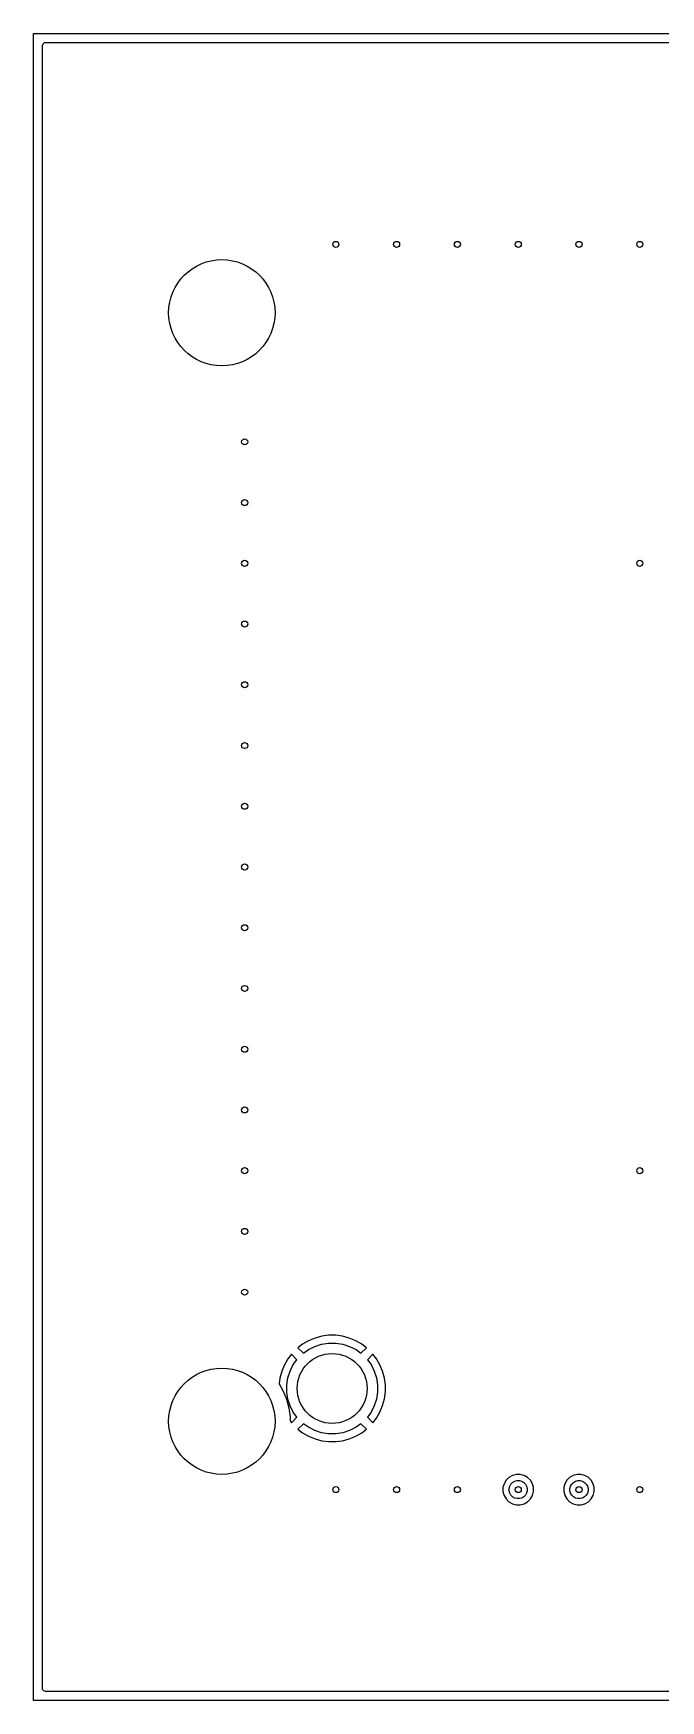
# Model space of a CAD drawing. Header units: millimetres. Extents: x 103.8 to 193.7, y -116.2 to -61.3.
# Drawn here: x 103.8 to 124.4, y -116.2 to -61.3 of the extents above; entities that cross this region are included whole.
import ezdxf

# ---------------------------------------------------------------- set-up
doc = ezdxf.new("R2010")
doc.units = ezdxf.units.MM
doc.layers.add('B.Cu', color=153, linetype='CONTINUOUS', true_color=0x4d7fc4)
doc.layers.add('Edge.Cuts', color=254, linetype='CONTINUOUS', true_color=0xd0d2cd)

msp = doc.modelspace()

# ---------------------------------------------------------------- linework, layer by layer
at = {"layer": 'B.Cu', "linetype": 'CONTINUOUS'}
for p, q in [((104.1005, -61.6995), (104.119407, -61.641309)), ((104.1005, -63.976127), (104.1005, -61.6995)), ((104.119407, -61.641309), (104.168907, -61.605345)), ((104.168907, -61.605345), (104.1995, -61.6005)), ((104.1995, -61.6005), (193.3005, -61.6005)), ((104.1005, -76.684108), (104.1005, -63.976127)), ((104.1005, -86.684108), (104.1005, -76.684108)), ((104.1005, -96.684108), (104.1005, -86.684108)), ((104.1005, -100.684108), (104.1005, -96.684108)), ((104.1005, -105.805297), (104.1005, -100.684108)), ((113.066267, -104.259319), (112.85434, -104.347101)), ((113.06628, -104.259315), (113.066267, -104.259319)), ((113.28786, -104.199942), (113.06628, -104.259315)), ((113.287865, -104.199942), (113.28786, -104.199942)), ((113.515296, -104.17), (113.287865, -104.199942)), ((113.744701, -104.17), (113.515296, -104.17)), ((113.972135, -104.199942), (113.744701, -104.17)), ((114.193717, -104.259315), (113.972135, -104.199942)), ((114.19373, -104.259319), (114.193717, -104.259315)), ((114.405657, -104.347101), (114.19373, -104.259319)), ((112.289781, -104.791915), (112.171807, -104.945662)), ((112.47016, -104.972294), (112.289781, -104.791915)), ((112.655661, -104.461808), (112.501914, -104.579782)), ((112.501914, -104.579782), (112.682293, -104.760161)), ((112.85434, -104.347101), (112.655661, -104.461808)), ((112.682293, -104.760161), (112.846251, -104.64104)), ((112.846251, -104.64104), (113.055974, -104.534181)), ((113.055974, -104.534181), (113.279831, -104.461445)), ((113.279831, -104.461445), (113.51231, -104.424624)), ((113.51231, -104.424624), (113.747688, -104.424624)), ((113.747688, -104.424624), (113.980167, -104.461445)), ((113.980167, -104.461445), (114.204024, -104.534181)), ((114.204024, -104.534181), (114.413747, -104.64104)), ((114.604331, -104.461805), (114.405657, -104.347101)), ((114.413747, -104.64104), (114.577703, -104.760161)), ((114.577703, -104.760161), (114.758082, -104.579783)), ((114.758082, -104.579783), (114.604331, -104.461805)), ((114.970214, -104.791915), (114.789835, -104.972293)), ((115.088193, -104.945667), (114.970214, -104.791915)), ((111.969314, -105.356281), (111.909941, -105.577861)), ((111.969318, -105.356268), (111.969314, -105.356281)), ((112.0571, -105.144341), (111.969318, -105.356268)), ((112.171807, -104.945662), (112.0571, -105.144341)), ((112.171444, -105.569832), (112.24418, -105.345975)), ((112.24418, -105.345975), (112.351039, -105.136252)), ((112.351039, -105.136252), (112.47016, -104.972294)), ((114.789835, -104.972293), (114.908959, -105.136252)), ((114.908959, -105.136252), (115.015818, -105.345975)), ((115.015818, -105.345975), (115.088554, -105.569832)), ((115.202897, -105.144341), (115.088193, -104.945667)), ((115.290679, -105.356268), (115.202897, -105.144341)), ((115.290683, -105.356281), (115.290679, -105.356268)), ((115.350056, -105.577861), (115.290683, -105.356281)), ((104.1005, -109.184108), (104.1005, -105.805297)), ((111.909941, -105.577866), (111.884223, -105.773205)), ((111.884223, -105.773205), (112.017964, -106.00485)), ((111.909941, -105.577861), (111.909941, -105.577866)), ((112.134623, -105.802311), (112.171444, -105.569832)), ((112.134623, -106.037689), (112.134623, -105.802311)), ((115.088554, -105.569832), (115.125375, -105.802311)), ((115.125375, -105.802311), (115.125375, -106.037689)), ((115.350056, -105.577866), (115.350056, -105.577861)), ((115.379998, -105.805297), (115.350056, -105.577866)), ((115.379999, -105.8053), (115.379998, -105.805297)), ((115.379999, -106.0347), (115.379999, -105.8053)), ((112.017964, -106.00485), (112.130593, -106.276761)), ((112.130593, -106.276761), (112.206767, -106.561047)), ((112.171444, -106.270168), (112.134623, -106.037689)), ((112.24418, -106.494025), (112.171444, -106.270168)), ((112.351039, -106.703748), (112.24418, -106.494025)), ((115.015818, -106.494025), (114.908959, -106.703748)), ((115.088554, -106.270168), (115.015818, -106.494025)), ((115.125375, -106.037689), (115.088554, -106.270168)), ((115.202897, -106.695658), (115.290679, -106.483731)), ((115.290679, -106.483731), (115.290683, -106.483718)), ((115.290683, -106.483718), (115.350056, -106.262138)), ((115.350056, -106.262133), (115.379998, -106.034702)), ((115.350056, -106.262138), (115.350056, -106.262133)), ((115.379998, -106.034702), (115.379999, -106.0347)), ((112.206767, -106.561047), (112.245183, -106.852843)), ((112.245183, -106.852843), (112.245183, -106.98996)), ((112.245183, -106.98996), (112.289782, -107.048083)), ((112.289782, -107.048083), (112.47016, -106.867704)), ((112.47016, -106.867704), (112.351039, -106.703748)), ((114.908959, -106.703748), (114.789837, -106.867705)), ((114.789837, -106.867705), (114.970215, -107.048083)), ((114.970215, -107.048083), (115.088187, -106.894342)), ((115.088187, -106.894342), (115.202897, -106.695658)), ((112.682292, -107.079837), (112.501914, -107.260216)), ((112.501914, -107.260216), (112.655666, -107.378194)), ((112.655666, -107.378194), (112.85434, -107.492898)), ((112.846251, -107.19896), (112.682292, -107.079837)), ((113.055974, -107.305819), (112.846251, -107.19896)), ((112.85434, -107.492898), (113.066267, -107.58068)), ((113.279831, -107.378555), (113.055974, -107.305819)), ((113.066267, -107.58068), (113.06628, -107.580684)), ((113.06628, -107.580684), (113.287862, -107.640057)), ((113.51231, -107.415376), (113.279831, -107.378555)), ((113.747688, -107.415376), (113.51231, -107.415376)), ((113.980167, -107.378555), (113.747688, -107.415376)), ((113.972137, -107.640057), (114.193717, -107.580684)), ((114.204024, -107.305819), (113.980167, -107.378555)), ((114.193717, -107.580684), (114.19373, -107.58068)), ((114.19373, -107.58068), (114.405657, -107.492898)), ((114.413747, -107.19896), (114.204024, -107.305819)), ((114.405657, -107.492898), (114.604341, -107.378188)), ((114.577704, -107.079838), (114.413747, -107.19896)), ((114.758082, -107.260216), (114.577704, -107.079838)), ((114.604341, -107.378188), (114.758082, -107.260216)), ((113.287862, -107.640057), (113.515296, -107.669999)), ((113.515296, -107.669999), (113.515299, -107.67)), ((113.515299, -107.67), (113.744699, -107.67)), ((113.744699, -107.67), (113.744701, -107.669999)), ((113.744701, -107.669999), (113.972132, -107.640057)), ((113.972132, -107.640057), (113.972137, -107.640057)), ((104.1005, -115.8005), (104.1005, -109.184108)), ((119.283608, -109.056814), (119.2495, -109.184108)), ((119.2495, -109.184108), (119.2495, -109.315892)), ((119.283609, -109.056809), (119.283608, -109.056814)), ((119.349496, -108.94269), (119.283609, -109.056809)), ((119.44269, -108.849496), (119.349496, -108.94269)), ((119.556809, -108.783609), (119.44269, -108.849496)), ((119.452567, -109.210842), (119.472836, -109.135195)), ((119.452567, -109.289158), (119.452567, -109.210842)), ((119.472836, -109.135195), (119.511994, -109.067372)), ((119.511994, -109.067372), (119.567372, -109.011994)), ((119.6062, -108.770375), (119.556809, -108.783609)), ((119.567372, -109.011994), (119.635195, -108.972836)), ((119.684108, -108.7495), (119.6062, -108.770375)), ((119.635195, -108.972836), (119.710842, -108.952567)), ((119.815892, -108.7495), (119.684108, -108.7495)), ((119.710842, -108.952567), (119.789158, -108.952567)), ((119.789158, -108.952567), (119.864805, -108.972836)), ((119.893799, -108.770375), (119.815892, -108.7495)), ((119.864805, -108.972836), (119.932628, -109.011994)), ((119.943191, -108.783609), (119.893799, -108.770375)), ((119.932628, -109.011994), (119.988006, -109.067372)), ((120.057309, -108.849496), (119.943189, -108.783609)), ((119.943189, -108.783609), (119.943191, -108.783609)), ((119.988006, -109.067372), (120.027164, -109.135195)), ((120.027164, -109.135195), (120.047433, -109.210842)), ((120.047433, -109.210842), (120.047433, -109.289158)), ((120.057311, -108.849498), (120.057309, -108.849496)), ((120.057314, -108.8495), (120.057311, -108.849498)), ((120.1505, -108.942686), (120.057314, -108.8495)), ((120.150501, -108.942688), (120.1505, -108.942686)), ((120.150503, -108.94269), (120.150501, -108.942688)), ((120.21639, -109.056809), (120.150503, -108.94269)), ((120.21639, -109.056811), (120.21639, -109.056809)), ((120.216392, -109.056814), (120.21639, -109.056811)), ((120.2505, -109.184108), (120.216392, -109.056814)), ((120.2505, -109.315892), (120.2505, -109.184108)), ((121.283608, -109.056814), (121.2495, -109.184108)), ((121.2495, -109.184108), (121.2495, -109.315892)), ((121.283609, -109.056809), (121.283608, -109.056814)), ((121.349496, -108.94269), (121.283609, -109.056809)), ((121.44269, -108.849496), (121.349496, -108.94269)), ((121.556809, -108.783609), (121.44269, -108.849496)), ((121.452567, -109.210842), (121.472836, -109.135195)), ((121.452567, -109.289158), (121.452567, -109.210842)), ((121.472836, -109.135195), (121.511994, -109.067372)), ((121.511994, -109.067372), (121.567372, -109.011994)), ((121.6062, -108.770375), (121.556809, -108.783609)), ((121.567372, -109.011994), (121.635195, -108.972836)), ((121.684108, -108.7495), (121.6062, -108.770375)), ((121.635195, -108.972836), (121.710842, -108.952567)), ((121.815892, -108.7495), (121.684108, -108.7495)), ((121.710842, -108.952567), (121.789158, -108.952567)), ((121.789158, -108.952567), (121.864805, -108.972836)), ((121.893799, -108.770375), (121.815892, -108.7495)), ((121.864805, -108.972836), (121.932628, -109.011994)), ((121.943191, -108.783609), (121.893799, -108.770375)), ((121.932628, -109.011994), (121.988006, -109.067372)), ((122.057309, -108.849496), (121.943189, -108.783609)), ((121.943189, -108.783609), (121.943191, -108.783609)), ((121.988006, -109.067372), (122.027164, -109.135195)), ((122.027164, -109.135195), (122.047433, -109.210842)), ((122.047433, -109.210842), (122.047433, -109.289158)), ((122.057311, -108.849498), (122.057309, -108.849496)), ((122.057314, -108.8495), (122.057311, -108.849498)), ((122.1505, -108.942686), (122.057314, -108.8495)), ((122.150501, -108.942688), (122.1505, -108.942686)), ((122.150503, -108.94269), (122.150501, -108.942688)), ((122.21639, -109.056809), (122.150503, -108.94269)), ((122.21639, -109.056811), (122.21639, -109.056809)), ((122.216392, -109.056814), (122.21639, -109.056811)), ((122.2505, -109.184108), (122.216392, -109.056814)), ((122.2505, -109.315892), (122.2505, -109.184108)), ((119.2495, -109.315892), (119.279579, -109.428151)), ((119.279579, -109.428151), (119.283609, -109.44319)), ((119.283609, -109.44319), (119.349496, -109.557309)), ((119.349496, -109.557309), (119.349498, -109.557311)), ((119.349498, -109.557311), (119.3495, -109.557314)), ((119.3495, -109.557314), (119.442686, -109.6505)), ((119.442686, -109.6505), (119.442688, -109.650501)), ((119.442688, -109.650501), (119.44269, -109.650503)), ((119.44269, -109.650503), (119.55681, -109.71639)), ((119.472836, -109.364805), (119.452567, -109.289158)), ((119.511994, -109.432628), (119.472836, -109.364805)), ((119.567372, -109.488006), (119.511994, -109.432628)), ((119.55681, -109.71639), (119.556808, -109.71639)), ((119.556808, -109.71639), (119.556812, -109.716391)), ((119.556812, -109.716391), (119.556814, -109.716392)), ((119.556814, -109.716392), (119.684108, -109.7505)), ((119.635195, -109.527164), (119.567372, -109.488006)), ((119.710842, -109.547433), (119.635195, -109.527164)), ((119.684108, -109.7505), (119.68411, -109.7505)), ((119.68411, -109.7505), (119.81589, -109.7505)), ((119.789158, -109.547433), (119.710842, -109.547433)), ((119.864805, -109.527164), (119.789158, -109.547433)), ((119.81589, -109.7505), (119.815892, -109.7505)), ((119.815892, -109.7505), (119.943186, -109.716392)), ((119.932628, -109.488006), (119.864805, -109.527164)), ((119.988006, -109.432628), (119.932628, -109.488006)), ((119.943186, -109.716392), (119.943188, -109.71639)), ((119.943188, -109.71639), (119.94319, -109.71639)), ((119.94319, -109.71639), (120.057309, -109.650503)), ((120.027164, -109.364805), (119.988006, -109.432628)), ((120.047433, -109.289158), (120.027164, -109.364805)), ((120.057309, -109.650502), (120.057314, -109.6505)), ((120.057309, -109.650503), (120.057309, -109.650502)), ((120.057314, -109.6505), (120.1505, -109.557314)), ((120.1505, -109.557314), (120.216392, -109.443186)), ((120.216392, -109.443186), (120.2505, -109.315892)), ((121.2495, -109.315892), (121.279579, -109.428151)), ((121.279579, -109.428151), (121.283609, -109.44319)), ((121.283609, -109.44319), (121.349496, -109.557309)), ((121.349496, -109.557309), (121.349498, -109.557311)), ((121.349498, -109.557311), (121.3495, -109.557314)), ((121.3495, -109.557314), (121.442686, -109.6505)), ((121.442686, -109.6505), (121.442688, -109.650501)), ((121.442688, -109.650501), (121.44269, -109.650503)), ((121.44269, -109.650503), (121.55681, -109.71639)), ((121.472836, -109.364805), (121.452567, -109.289158)), ((121.511994, -109.432628), (121.472836, -109.364805)), ((121.567372, -109.488006), (121.511994, -109.432628)), ((121.55681, -109.71639), (121.556808, -109.71639)), ((121.556808, -109.71639), (121.556812, -109.716391)), ((121.556812, -109.716391), (121.556814, -109.716392)), ((121.556814, -109.716392), (121.684108, -109.7505)), ((121.635195, -109.527164), (121.567372, -109.488006)), ((121.710842, -109.547433), (121.635195, -109.527164)), ((121.684108, -109.7505), (121.68411, -109.7505)), ((121.68411, -109.7505), (121.81589, -109.7505)), ((121.789158, -109.547433), (121.710842, -109.547433)), ((121.864805, -109.527164), (121.789158, -109.547433)), ((121.81589, -109.7505), (121.815892, -109.7505)), ((121.815892, -109.7505), (121.943186, -109.716392)), ((121.932628, -109.488006), (121.864805, -109.527164)), ((121.988006, -109.432628), (121.932628, -109.488006)), ((121.943186, -109.716392), (121.943188, -109.71639)), ((121.943188, -109.71639), (121.94319, -109.71639)), ((121.94319, -109.71639), (122.057309, -109.650503)), ((122.027164, -109.364805), (121.988006, -109.432628)), ((122.047433, -109.289158), (122.027164, -109.364805)), ((122.057309, -109.650502), (122.057314, -109.6505)), ((122.057309, -109.650503), (122.057309, -109.650502)), ((122.057314, -109.6505), (122.1505, -109.557314)), ((122.1505, -109.557314), (122.216392, -109.443186)), ((122.216392, -109.443186), (122.2505, -109.315892)), ((104.105345, -115.831093), (104.1005, -115.8005)), ((104.141309, -115.880593), (104.105345, -115.831093)), ((104.1995, -115.8995), (104.141309, -115.880593)), ((193.3005, -115.8995), (104.1995, -115.8995))]:
    msp.add_line(p, q, dxfattribs=at)
at = {"layer": 'B.Cu'}
for centre, radius in [((113.75, -68.25), 0.1), ((113.75, -68.25), 0.1), ((115.75, -68.25), 0.1), ((115.75, -68.25), 0.1), ((117.75, -68.25), 0.1), ((117.75, -68.25), 0.1), ((119.75, -68.25), 0.1), ((119.75, -68.25), 0.1), ((121.75, -68.25), 0.1), ((121.75, -68.25), 0.1), ((123.75, -68.25), 0.1), ((123.75, -68.25), 0.1), ((110, -70.5), 1.75), ((110, -70.5), 1.75), ((110.75, -74.75), 0.1), ((110.75, -74.75), 0.1), ((110.75, -76.75), 0.1), ((110.75, -76.75), 0.1), ((110.75, -78.75), 0.1), ((110.75, -78.75), 0.1), ((123.75, -78.75), 0.1), ((123.75, -78.75), 0.1), ((110.75, -80.75), 0.1), ((110.75, -80.75), 0.1), ((110.75, -82.75), 0.1), ((110.75, -82.75), 0.1), ((110.75, -84.75), 0.1), ((110.75, -84.75), 0.1), ((110.75, -86.75), 0.1), ((110.75, -86.75), 0.1), ((110.75, -88.75), 0.1), ((110.75, -88.75), 0.1), ((110.75, -90.75), 0.1), ((110.75, -90.75), 0.1), ((110.75, -92.75), 0.1), ((110.75, -92.75), 0.1), ((110.75, -94.75), 0.1), ((110.75, -94.75), 0.1), ((110.75, -96.75), 0.1), ((110.75, -96.75), 0.1), ((110.75, -98.75), 0.1), ((110.75, -98.75), 0.1), ((123.75, -98.75), 0.1), ((123.75, -98.75), 0.1), ((110.75, -100.75), 0.1), ((110.75, -100.75), 0.1), ((110.75, -102.75), 0.1), ((110.75, -102.75), 0.1), ((113.629999, -105.92), 1.15), ((113.629999, -105.92), 1.15), ((110, -107), 1.75), ((110, -107), 1.75), ((113.75, -109.25), 0.1), ((113.75, -109.25), 0.1), ((115.75, -109.25), 0.1), ((115.75, -109.25), 0.1), ((117.75, -109.25), 0.1), ((117.75, -109.25), 0.1), ((119.75, -109.25), 0.1), ((119.75, -109.25), 0.1), ((121.75, -109.25), 0.1), ((121.75, -109.25), 0.1), ((123.75, -109.25), 0.1), ((123.75, -109.25), 0.1)]:
    msp.add_circle(centre, radius, dxfattribs=at)
at = {"layer": 'Edge.Cuts', "linetype": 'CONTINUOUS'}
for p, q in [((103.8, -61.3), (193.7, -61.3)), ((103.8, -116.2), (103.8, -61.3)), ((193.7, -116.2), (103.8, -116.2))]:
    msp.add_line(p, q, dxfattribs=at)
at = {"layer": 'Edge.Cuts'}
msp.add_circle((113.629999, -105.92), 1.15, dxfattribs=at)

doc.saveas('drawing.dxf')
